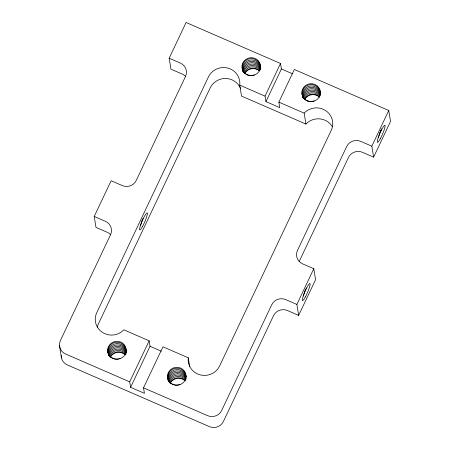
<?xml version="1.0" encoding="UTF-8"?>
<svg xmlns="http://www.w3.org/2000/svg" width="450" height="450" viewBox="0 0 450 450"><rect width="100%" height="100%" fill="white"/><g stroke="black" fill="none" stroke-linecap="round" stroke-linejoin="round"><path stroke-width="0.67" d="M140.513 225.416L142.273 220.191M303.261 296.066L305.213 290.301M378.219 137.829L379.794 133.149M379.98 132.604L380.171 132.058M142.459 219.645L142.644 219.111M380.537 130.989L380.723 130.466M110.453 234.534A10.575 10.204 -9.2 0 0 107.117 232.234L95.985 227.402L94.213 216.456L111.127 180.743L122.259 185.574A10.575 10.204 -9.2 0 0 136.277 180.416L185.484 76.534A10.575 10.204 -9.2 0 0 180.304 63.045L169.172 58.213L186.086 22.5L280.513 63.489L281.402 68.962L265.939 101.61L279.754 107.606L278.871 102.133L294.334 69.491L388.755 110.481L390.532 121.427L373.613 157.14L362.481 152.308A10.575 10.204 -9.2 0 0 348.469 157.466L299.261 261.343M278.871 102.133L304.166 113.119A16.492 15.919 -9.2 0 1 325.423 110.441A16.492 15.919 -9.2 0 1 331.245 130.292L219.6 365.979A16.492 15.919 -9.2 0 1 200.166 374.867A16.492 15.919 -9.2 0 1 188.263 357.795L162.962 346.815L143.528 387.844L144.416 393.317L130.596 387.315L129.713 381.842L149.147 340.813L123.846 329.833A16.492 15.919 -9.2 0 1 102.589 332.505A16.492 15.919 -9.2 0 1 96.767 312.66L208.417 76.967A16.492 15.919 -9.2 0 1 227.846 68.085A16.492 15.919 -9.2 0 1 239.749 85.151L241.526 96.097L305.938 124.065A16.492 15.919 -9.2 0 1 332.421 126.788M265.939 101.61L265.05 96.137L280.513 63.489M130.596 387.315L150.03 346.286L149.147 340.813M61.245 355.359A10.575 10.204 -9.2 0 0 67.382 364.961L209.402 426.617A10.575 10.204 -9.2 0 0 223.414 421.459L273.51 315.709A10.575 10.204 -9.2 0 1 287.522 310.551L298.654 315.382L296.882 304.436L313.796 268.723L302.67 263.891A10.575 10.204 -9.2 0 1 297.489 250.397L346.697 146.52A10.575 10.204 -9.2 0 1 360.709 141.362L371.841 146.194L373.613 157.14M371.841 146.194L388.755 110.481M298.654 315.382L315.574 279.669L313.796 268.723M281.402 68.962L292.708 73.873M239.749 85.151L265.05 96.137M94.213 216.456L105.345 221.287A10.575 10.204 -9.2 0 1 110.526 234.776L60.429 340.526A10.575 10.204 -9.2 0 0 65.61 354.015L129.713 381.842M296.882 304.436L285.75 299.604A10.575 10.204 -9.2 0 0 271.738 304.762L221.642 410.512A10.575 10.204 -9.2 0 1 207.63 415.671L143.528 387.844M150.03 346.286L161.336 351.197M304.166 113.119L305.938 124.065M169.172 58.213L170.944 69.159L182.076 73.991A10.575 10.204 -9.2 0 1 185.411 76.297M188.263 357.795L189.703 366.688M59.507 345.746L61.498 358.009M240.615 88.723A16.492 15.919 -9.2 0 0 225.793 78.486A16.492 15.919 -9.2 0 0 210.189 87.913L98.544 323.606A16.492 15.919 -9.2 0 0 97.346 327.178M110.481 357.058A9.304 8.978 -9.2 0 1 125.387 354.954M170.359 383.051A9.304 8.978 -9.2 0 1 185.265 380.947M244.834 73.44A9.304 8.978 -9.2 0 1 259.324 70.942M304.712 99.433A9.304 8.978 -9.2 0 1 319.202 96.936M306.343 287.91A9.203 2.469 -61.8 0 1 306.152 288.405M305.944 288.906A9.203 2.469 -61.8 0 1 304.988 290.947M304.723 291.459A9.203 2.469 -61.8 0 1 304.447 291.966M381.645 128.717A9.203 2.469 -61.8 0 1 380.447 131.681M380.205 132.193A9.203 2.469 -61.8 0 1 379.946 132.705M379.406 133.723A9.203 2.469 -61.8 0 1 379.125 134.224M143.196 218.256A9.203 2.469 -61.8 0 1 142.976 218.762M142.74 219.268A9.203 2.469 -61.8 0 1 142.498 219.78M142.239 220.297A9.203 2.469 -61.8 0 1 141.975 220.804M141.699 221.31A9.203 2.469 -61.8 0 1 141.418 221.811M168.244 380.993A9.197 8.449 -13.3 0 1 174.172 371.486A9.197 9.124 3.7 0 1 185.979 376.881M179.927 384.497A9.197 8.449 -13.3 0 1 168.227 379.789A9.197 8.449 -13.3 0 1 173.728 368.752A9.197 9.124 3.7 0 1 186.064 376.369M186.092 376.611A9.197 9.124 3.7 0 0 173.947 370.119A9.197 8.449 -13.3 0 0 168.024 379.626M186.081 378.09A9.197 9.124 3.7 0 1 185.912 379.221M168.452 381.156A9.197 8.449 -13.3 0 1 168.131 380.143M185.979 377.713A9.197 9.124 3.7 0 0 174.392 372.859A9.197 8.449 -13.3 0 0 168.356 380.773M169.386 382.764A9.197 8.449 -13.3 0 1 175.056 376.959A9.197 9.124 3.7 0 1 185.451 379.862M168.615 381.606A9.197 8.449 -13.3 0 1 174.617 374.226A9.197 9.124 3.7 0 1 185.951 378.568M185.574 378.956A9.197 9.124 3.7 0 0 174.836 375.593A9.197 8.449 -13.3 0 0 169.02 381.915M185.299 380.79A9.197 9.124 3.7 0 0 175.281 378.326A9.197 8.449 -13.3 0 0 169.993 383.119M108.366 354.999A9.197 8.449 -13.3 0 1 114.294 345.493A9.197 9.124 3.7 0 1 126.287 351.428M120.049 358.504A9.197 8.449 -13.3 0 1 108.349 353.796A9.197 8.449 -13.3 0 1 113.85 342.759A9.197 9.124 3.7 0 1 126.225 350.949M126.214 350.618A9.197 9.124 3.7 0 0 114.069 344.126A9.197 8.449 -13.3 0 0 108.394 354.662M126.203 352.097A9.197 9.124 3.7 0 1 126.034 353.228M126.321 352.254A9.197 9.124 3.7 0 0 114.514 346.86A9.197 8.449 -13.3 0 0 108.478 354.78M109.508 356.771A9.197 8.449 -13.3 0 1 115.177 350.966A9.197 9.124 3.7 0 1 125.916 354.33M108.737 355.613A9.197 8.449 -13.3 0 1 114.739 348.227A9.197 9.124 3.7 0 1 126.326 353.093M125.696 352.963A9.197 9.124 3.7 0 0 114.958 349.599A9.197 8.449 -13.3 0 0 109.142 355.922M125.421 354.797A9.197 9.124 3.7 0 0 115.403 352.333A9.197 8.449 -13.3 0 0 110.115 357.126M242.646 70.852A9.197 8.449 -13.3 0 1 248.642 61.875A9.197 9.124 3.7 0 1 260.786 68.361M254.396 74.886A9.197 8.449 -13.3 0 1 242.702 70.178A9.197 8.449 -13.3 0 1 248.197 59.136A9.197 9.124 3.7 0 1 260.55 68.473M260.758 68.124A9.197 9.124 3.7 0 0 248.422 60.508A9.197 8.449 -13.3 0 0 242.921 71.544M260.674 68.631A9.197 9.124 3.7 0 0 248.867 63.242A9.197 8.449 -13.3 0 0 242.831 71.156M244.035 72.641A9.197 8.449 -13.3 0 1 249.531 67.348A9.197 9.124 3.7 0 1 259.92 70.251M243.163 71.46A9.197 8.449 -13.3 0 1 249.086 64.609A9.197 9.124 3.7 0 1 260.421 68.951M260.359 69.823A9.197 9.124 3.7 0 0 249.306 65.981A9.197 8.449 -13.3 0 0 243.489 72.304M259.369 70.763A9.197 9.124 3.7 0 0 249.75 68.715A9.197 8.449 -13.3 0 0 244.71 73.013M302.49 96.317A9.203 8.449 -13.3 0 1 308.52 87.868A9.203 9.124 3.7 0 1 320.664 94.359M314.274 100.879A9.203 8.449 -13.3 0 1 302.58 96.171A9.203 8.449 -13.3 0 1 308.081 85.134A9.203 9.124 3.7 0 1 320.434 94.466M320.636 94.117A9.203 9.124 3.7 0 0 308.301 86.501A9.203 8.449 -13.3 0 0 302.479 96.525M303.261 98.499A9.203 8.449 -13.3 0 1 303.013 98.027M302.799 97.538A9.203 8.449 -13.3 0 1 302.625 97.037M320.552 94.629A9.203 9.124 3.7 0 0 308.745 89.235A9.203 8.449 -13.3 0 0 302.709 97.684M303.913 98.634A9.203 8.449 -13.3 0 1 309.409 93.341A9.203 9.124 3.7 0 1 319.804 96.244M303.041 97.459A9.203 8.449 -13.3 0 1 308.964 90.602A9.203 9.124 3.7 0 1 320.304 94.95M320.243 95.816A9.203 9.124 3.7 0 0 309.189 91.974A9.203 8.449 -13.3 0 0 303.368 98.297M319.652 97.172A9.203 9.124 3.7 0 0 309.628 94.708A9.203 8.449 -13.3 0 0 304.346 99.501M173.239 384.632A9.304 8.978 -9.2 0 0 185.985 374.979A9.304 8.978 -9.2 0 0 171.09 369.231A9.304 8.978 -9.2 0 0 173.239 384.632M307.592 101.014A9.304 8.978 -9.2 0 0 320.332 91.361A9.304 8.978 -9.2 0 0 305.438 85.612A9.304 8.978 -9.2 0 0 307.592 101.014M380.278 138.786A9.304 1.35 -66.5 0 0 384.93 125.297A9.304 1.35 -66.5 0 0 378.349 137.351A9.304 1.35 -66.5 0 0 380.278 138.786M305.319 297.022A9.304 1.35 -66.5 0 0 309.971 283.539A9.304 1.35 -66.5 0 0 303.39 295.588A9.304 1.35 -66.5 0 0 305.319 297.022M113.361 358.639A9.304 8.978 -9.2 0 0 126.107 348.986A9.304 8.978 -9.2 0 0 111.206 343.238A9.304 8.978 -9.2 0 0 113.361 358.639M247.714 75.021A9.304 8.978 -9.2 0 0 260.454 65.368A9.304 8.978 -9.2 0 0 245.559 59.619A9.304 8.978 -9.2 0 0 247.714 75.021M142.566 226.373A9.304 1.35 -66.5 0 0 147.223 212.889A9.304 1.35 -66.5 0 0 140.642 224.938A9.304 1.35 -66.5 0 0 142.566 226.373"/></g></svg>
